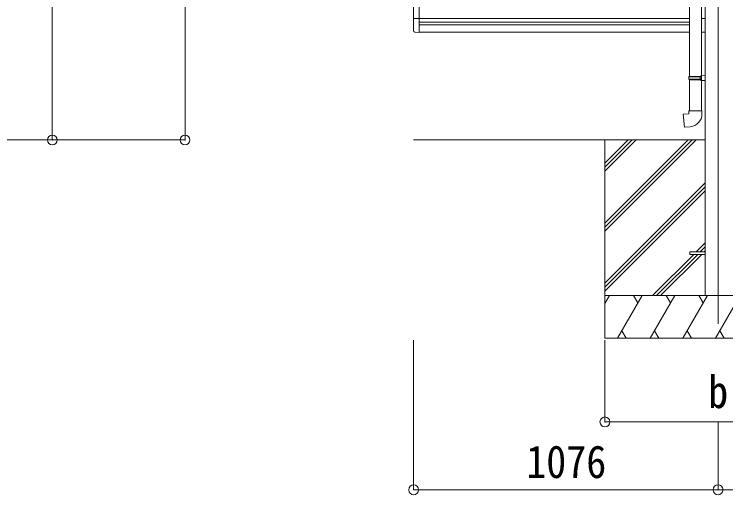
# Model space of a CAD drawing. Units: millimetres at full size, sheet at 1:35; details may follow other scales. Extents: x -9783 to 9892, y -6828 to 6752.
# Drawn here: x -4946 to -2431, y -1951 to -253 of the extents above; entities that cross this region are included whole.
import ezdxf
from ezdxf.enums import TextEntityAlignment as Align

# ---------------------------------------------------------------- set-up
doc = ezdxf.new("R2010")
doc.units = ezdxf.units.MM
doc.header["$LTSCALE"] = 35
doc.header["$PDMODE"] = 32
doc.header["$PDSIZE"] = 35
for name, color, linetype, lineweight in [('0-0_0', 7, 'Continuous', 9), ('0-1_本体', 4, 'Continuous', 9), ('0-2_部品', 7, 'Continuous', 9), ('0-8_PARTS2', 2, 'Continuous', 9), ('0-A_寸法', 6, 'Continuous', 9), ('1-1_GLASS', 4, 'Continuous', 9), ('1-2_GLASS_SEAL', 7, 'Continuous', 9)]:
    doc.layers.add(name, color=color, linetype=linetype, lineweight=lineweight)
doc.styles.add('ＭＳ ゴシック', font='')
doc.styles.get('ＭＳ ゴシック').set_extended_font_data('MS Gothic')

msp = doc.modelspace()

# ---------------------------------------------------------------- linework, layer by layer
at = {"layer": '0-0_0'}
for p, q in [((-7699.84, -696.92), (-4595.77, -696.92)), ((-3533.78, -696.92), (-2502.98, -696.92)), ((-2857.78, -696.92), (-2857.78, -1396.92)), ((-2857.78, -991.1), (-2563.61, -696.92)), ((-2857.78, -1005.24), (-2549.46, -696.92)), ((-2857.78, -1019.38), (-2535.32, -696.92)), ((-2857.78, -807.25), (-2747.45, -696.92)), ((-2857.78, -793.11), (-2761.6, -696.92)), ((-2857.78, -778.97), (-2775.74, -696.92)), ((-2857.78, -1203.23), (-2502.98, -848.43)), ((-2857.78, -1217.37), (-2502.98, -862.57)), ((-2857.78, -1231.52), (-2502.98, -876.72)), ((-2534.84, -1092.42), (-2502.98, -1060.56)), ((-2520.7, -1092.42), (-2502.98, -1074.71)), ((-2689.34, -1246.92), (-2543.84, -1101.42)), ((-2675.2, -1246.92), (-2529.7, -1101.42)), ((-2661.06, -1246.92), (-2515.56, -1101.42)), ((-2506.56, -1092.42), (-2502.98, -1088.85)), ((-2057.78, -1246.92), (-2857.78, -1246.92)), ((-2857.78, -1274.42), (-2841.91, -1246.92)), ((-2813.04, -1396.92), (-2726.44, -1246.92)), ((-2741.44, -1272.9), (-2756.44, -1246.92)), ((-2697.57, -1396.92), (-2610.97, -1246.92)), ((-2625.97, -1272.9), (-2640.97, -1246.92)), ((-2582.1, -1396.92), (-2495.5, -1246.92)), ((-2510.5, -1272.9), (-2525.5, -1246.92)), ((-2466.63, -1396.92), (-2380.03, -1246.92)), ((-2798.04, -1370.94), (-2783.04, -1396.92)), ((-2682.57, -1370.94), (-2667.57, -1396.92)), ((-2567.1, -1370.94), (-2552.1, -1396.92)), ((-2451.63, -1370.94), (-2436.63, -1396.92)), ((-2857.78, -1396.92), (-2057.78, -1396.92))]:
    msp.add_line(p, q, dxfattribs=at)
at = {"layer": '0-1_本体'}
msp.add_line((-2502.98, 1629.46), (-2502.98, -1246.92), dxfattribs=at)
at = {"layer": '0-2_部品'}
for p, q in [((-2558.78, 360.83), (-2558.78, -472.33)), ((-2516.78, 358.27), (-2516.78, -469.77)), ((-2560.78, -474.33), (-2559.78, -472.33)), ((-2560.78, -474.33), (-2516.78, -474.33)), ((-2560.78, -474.33), (-2560.78, -482.33)), ((-2559.78, -472.33), (-2516.78, -472.33)), ((-2521.26, -474.33), (-2521.69, -472.33)), ((-2518.78, -469.83), (-2502.78, -469.36)), ((-2518.78, -471.83), (-2518.78, -469.83)), ((-2518.78, -471.83), (-2516.78, -471.83)), ((-2502.78, -469.36), (-2502.78, -487.3)), ((-2560.78, -482.33), (-2516.78, -482.33)), ((-2560.78, -482.33), (-2559.78, -484.33)), ((-2559.78, -484.33), (-2516.78, -484.33)), ((-2558.78, -484.33), (-2558.78, -594.33)), ((-2518.78, -486.83), (-2518.78, -484.83)), ((-2518.78, -486.83), (-2502.78, -487.3)), ((-2516.78, -486.89), (-2516.78, -594.33)), ((-2560.78, -594.33), (-2514.78, -594.33)), ((-2560.78, -604.33), (-2560.78, -594.33)), ((-2514.78, -594.33), (-2514.78, -605.24))]:
    msp.add_line(p, q, dxfattribs=at)
at = {"layer": '0-2_部品', "color": 4}
for p, q in [((-2557.58, -1092.42), (-2557.58, -1101.42)), ((-2502.78, -1092.42), (-2557.58, -1092.42)), ((-2502.78, -1101.42), (-2557.58, -1101.42))]:
    msp.add_line(p, q, dxfattribs=at)
at = {"layer": '0-2_部品'}
for points in [[(-2521.26, -474.33), (-2521.26, -482.33), (-2521.69, -484.33)], [(-2518.78, -484.83), (-2516.78, -484.83), (-2516.78, -471.83)], [(-2555.86, -650.07), (-2576.7, -651.9), (-2580.71, -606.07), (-2560.78, -604.33)]]:
    msp.add_lwpolyline(points, dxfattribs=at)
msp.add_arc((-2559.78, -605.24), 45, 275, 0, dxfattribs=at)
at = {"layer": '0-8_PARTS2'}
msp.add_line((-2457.78, 1603.08), (-2457.78, -1346.92), dxfattribs=at)
at = {"layer": '0-A_寸法'}
for p, q in [((-4342, -696.92), (-4342, 2116.08)), ((-4811.01, 1915.68), (-4811.01, -696.92)), ((-4811.01, -696.92), (-5139.84, -696.92)), ((-4342, -696.92), (-4811.01, -696.92)), ((-3533.78, -1933.29), (-3533.78, -1404.34)), ((-2857.78, -1693.31), (-2857.78, -1404.34)), ((-2857.78, -1693.31), (-2057.78, -1693.31)), ((-2457.78, -1933.29), (-2457.78, -1693.31)), ((-3533.78, -1933.29), (-2457.78, -1933.29)), ((-2457.78, -1933.29), (442.22, -1933.29))]:
    msp.add_line(p, q, dxfattribs=at)
for p in [(-4811.01, -696.92), (-4342, -696.92), (-2857.78, -1693.31), (-3533.78, -1933.29), (-2457.78, -1933.29)]:
    msp.add_point(p, dxfattribs=at)
at = {"layer": '1-1_GLASS'}
for p, q in [((-3513.79, 1557.46), (-3513.79, -316.53)), ((-3533.79, 1508.27), (-3533.79, -267.34)), ((-3513.79, -267.53), (-2558.99, -267.53)), ((-2516.99, -267.53), (-2502.99, -267.53)), ((-3513.79, -281.03), (-2560.99, -281.03)), ((-3513.79, -290.03), (-2558.99, -290.03)), ((-3513.79, -316.03), (-2558.99, -316.03)), ((-2516.99, -316.03), (-2502.99, -316.03))]:
    msp.add_line(p, q, dxfattribs=at)
at = {"layer": '1-2_GLASS_SEAL'}
for p, q in [((-3513.79, -267.34), (-3534.29, -267.34)), ((-3534.29, -310.24), (-3534.29, -267.34)), ((-3513.79, -316.54), (-3529.07, -315.74))]:
    msp.add_line(p, q, dxfattribs=at)
msp.add_arc((-3528.79, -310.24), 5.5, 180, 267, dxfattribs=at)

# ---------------------------------------------------------------- texts
at = {"layer": '0-A_寸法', "color": 7, "style": 'ＭＳ ゴシック', "width": 0.9}
for s, p in [('b', (-2492.78, -1678.81)), ('1076', (-3135.78, -1926.29))]:
    msp.add_text(s, height=115.5, dxfattribs=at).set_placement(p, align=Align.BOTTOM_LEFT)

doc.saveas('drawing.dxf')
